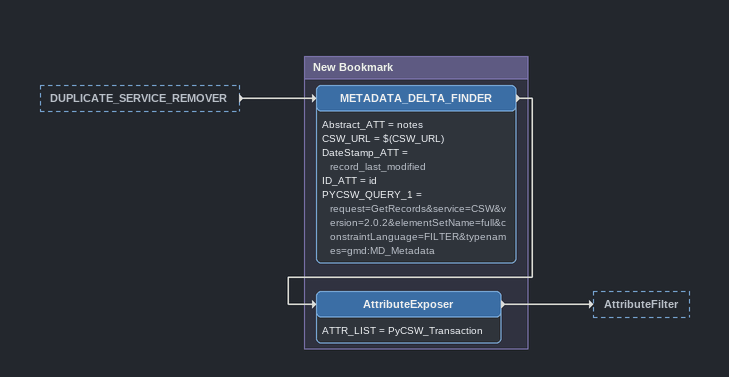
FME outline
DUPLICATE_SERVICE_REMOVER [outside]
    -> METADATA_DELTA_FINDER

Bookmark: New Bookmark
METADATA_DELTA_FINDER
    Abstract_ATT = notes
    CSW_URL = $(CSW_URL)
    DateStamp_ATT = record_last_modified
    ID_ATT = id
    PYCSW_QUERY_1 = request=GetRecords&service=CSW&version=2.0.2&elementSetName=full&constraintLanguage=FILTER&typenames=gmd:MD_Metadata
    -> AttributeExposer
AttributeExposer
    ATTR_LIST = PyCSW_Transaction
    -> AttributeFilter
